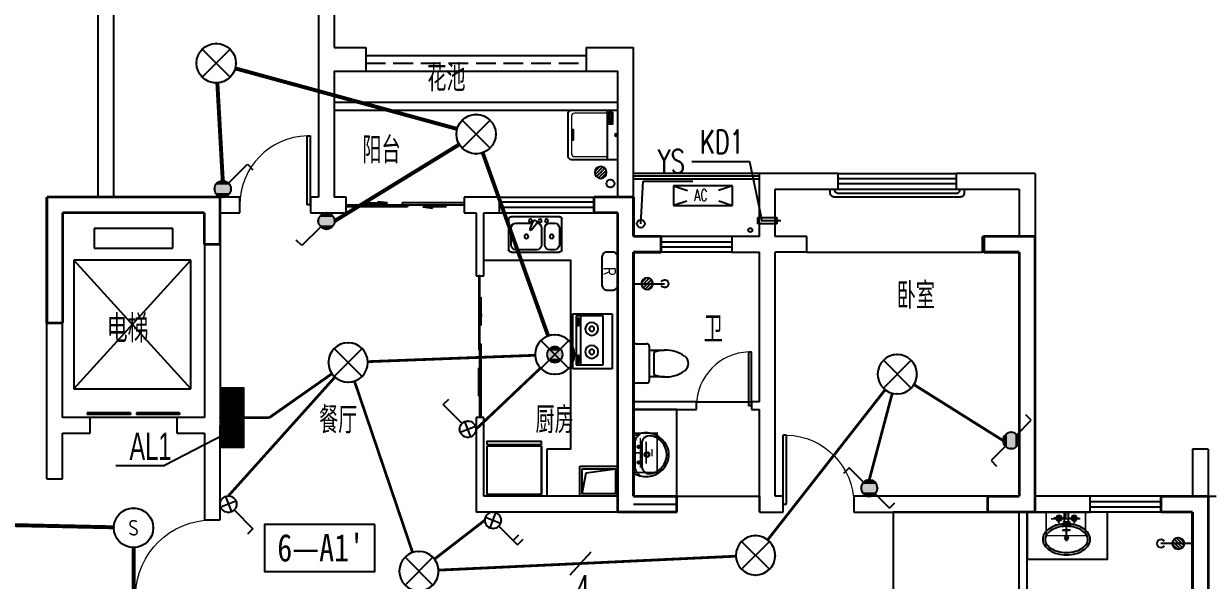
# Model space of a CAD drawing. Extents: x -993182 to -819982, y 169304 to 600104.
# Drawn here: x -969393 to -954348, y 405036 to 412105 of the extents above; entities that cross this region are included whole.
import ezdxf
from ezdxf.enums import TextEntityAlignment as Align

# ---------------------------------------------------------------- set-up
doc = ezdxf.new("R2010")
doc.units = 0
doc.header["$LTSCALE"] = 1000
doc.header["$MEASUREMENT"] = 0
doc.linetypes.add('DASH', pattern=[0.35, 0.25, -0.1])
for name, color, linetype in [('DIM-照明', 3, 'Continuous'), ('DIM-箱柜', 3, 'Continuous'), ('DIM_LEAD', 3, 'Continuous'), ('EQUIP-照明', 3, 'Continuous'), ('EQUIP-箱柜', 3, 'Continuous'), ('kan', 146, 'Continuous'), ('KTIAO', 124, 'Continuous'), ('PUB_TEXT', 7, 'Continuous'), ('STAIR', 2, 'Continuous'), ('TEL_TEXT', 7, 'Continuous'), ('VPIPE-污水', 2, 'Continuous'), ('WALL', 4, 'Continuous'), ('WINDOW', 2, 'Continuous'), ('WIRE-应急', 1, 'DASH'), ('WIRE-照明', 1, 'Continuous'), ('冷凝水管', 6, 'Continuous'), ('家具', 187, 'Continuous'), ('文字2', 7, 'Continuous'), ('栏杆', 169, 'Continuous'), ('空调、空调洞', 66, 'Continuous'), ('面层', 215, 'Continuous')]:
    doc.layers.add(name, color=color, linetype=linetype)
doc.layers.add('RENDERING', color=125, linetype='Continuous', lineweight=13)
doc.layers.add('洁、厨具', color=8, linetype='Continuous', lineweight=9)
doc.styles.add('-宋体', font='', dxfattribs={"width": 0.8})
doc.styles.add('_ROMANC', font='romanc__.ttf', dxfattribs={"width": 0.700005})
doc.styles.add('_SIMPLEX', font='SIMPLEX.shx', dxfattribs={"width": 0.75})
doc.styles.add('_TCH_DIM', font='SIMPLEX', dxfattribs={"bigfont": 'GBCBIG'})
doc.styles.add('_TEL_ATTDEF', font='GBENOR', dxfattribs={"width": 0.8, "height": 3, "bigfont": 'GBCBIG'})
doc.styles.add('_TEL_DIM', font='ICED', dxfattribs={"width": 0.8, "height": 3.5, "bigfont": 'BZHZ'})
doc.styles.add('DIM_FONT', font='simplex_.ttf', dxfattribs={"width": 0.7, "bigfont": 'GBCBIG'})
doc.styles.add('hnurban', font='tssdeng.shx', dxfattribs={"width": 0.8, "bigfont": 'tssdchn.shx'})
doc.styles.get("Standard").update_dxf_attribs({"font": 'gbenor.shx', "bigfont": 'gbcbig.shx'})
doc.styles.get('-宋体').set_extended_font_data('SimSun')

# ---------------------------------------------------------------- blocks, each defined once
blk = doc.blocks.new('ASDGFSDFGGDF')
at = {"layer": '家具'}
for p, q in [((695, -609), (695, 0)), ((695, -609), (695, 0)), ((0, -670), (0, -629)), ((0, -629), (28, -629)), ((0, -670), (695, -670)), ((28, -629), (28, -609)), ((695, -609), (666, -609)), ((666, -609), (666, -629)), ((666, -629), (695, -629)), ((695, -629), (695, -670))]:
    blk.add_line(p, q, dxfattribs=at)
for points in [[(0, -609), (0, 0), (695, 0), (695, -609)], [(666, -609), (28, -609), (28, -629), (666, -629)]]:
    blk.add_lwpolyline(points, close=True, dxfattribs=at)
blk = doc.blocks.new('sdfdsfgf')
at = {"layer": '家具'}
for points in [[(1414289, 21341), (1413809, 21341), (1413809, 20961), (1414289, 20961), (1414289, 21341)], [(1414259, 20991), (1414211, 21259), (1413839, 21311)]]:
    blk.add_lwpolyline(points, dxfattribs=at)
blk.add_lwpolyline([(1414259, 21311), (1413839, 21311), (1413839, 20991), (1414259, 20991)], close=True, dxfattribs=at)
blk = doc.blocks.new('A$C685A49D5')
at = {"layer": '家具'}
for p, q in [((0, 31), (0, 419)), ((31, 450), (644, 450)), ((31, 307), (31, 92)), ((153, 368), (92, 368)), ((215, 92), (215, 307)), ((256, 307), (256, 92)), ((390, 277), (320, 363)), ((340, 402), (325, 393)), ((369, 391), (408, 287)), ((583, 368), (377, 368)), ((644, 92), (644, 307)), ((675, 419), (675, 31)), ((408, 287), (390, 277)), ((644, 0), (31, 0)), ((92, 31), (153, 31)), ((317, 31), (583, 31))]:
    blk.add_line(p, q, dxfattribs=at)
for centre, radius in [((194, 399), 20.5), ((276, 399), 20.5), ((399, 399), 20.5), ((128, 199), 25.6), ((450, 199), 25.6)]:
    blk.add_circle(centre, radius, dxfattribs=at)
for centre, radius, start, end in [((31, 419), 30.7, 90, 180), ((92, 307), 61.4, 90, 180), ((153, 307), 61.4, 0, 90), ((317, 307), 61.4, 90, 180), ((335, 376), 20.5, 120, 219.4623), ((350, 384), 20.5, 20.5377, 120), ((583, 307), 61.4, 0, 90), ((644, 419), 30.7, 0, 90), ((31, 31), 30.7, 180, 270), ((92, 92), 61.4, 180, 270), ((153, 92), 61.4, 270, 0), ((317, 92), 61.4, 180, 270), ((583, 92), 61.4, 270, 0), ((644, 31), 30.7, 270, 0)]:
    blk.add_arc(centre, radius, start, end, dxfattribs=at)
at = {"layer": '家具', "style": 'DIM_FONT', "width": 0.8, "flags": 9}
for tag in ['YSIZE', 'XSIZE']:
    blk.add_attdef(tag, (338, 450), '', height=0.5, rotation=270, dxfattribs=at)
blk = doc.blocks.new('$plan$00001601')
at = {"layer": '家具'}
for p, q in [((-350, 16), (350, 16)), ((-350, -484), (-350, 16)), ((350, 16), (350, -484)), ((-323, -98), (-323, -440)), ((299, -98), (-323, -98)), ((299, -440), (299, -98)), ((-323, -384), (299, -384)), ((-323, -440), (299, -440)), ((-291, -407), (-291, -418)), ((-216, -416), (-280, -416)), ((-280, -416), (-280, -433)), ((-280, -433), (-216, -433)), ((-216, -433), (-216, -416)), ((-199, -408), (-199, -418)), ((182, -407), (182, -418)), ((193, -416), (193, -433)), ((257, -416), (193, -416)), ((193, -433), (257, -433)), ((257, -433), (257, -416)), ((274, -408), (274, -418)), ((350, -484), (-350, -484))]:
    blk.add_line(p, q, dxfattribs=at)
for points in [[(-199, -408, 0.259034), (-201, -404, 0.076276), (-213, -399, 0.036515), (-226, -397, 0.026615), (-245, -396, 0.026615), (-264, -397, 0.036515), (-277, -399, 0.076276), (-289, -404, 0.259034), (-291, -408, 0.078462), (-291, -409, 0.056762)], [(-199, -418, 0.259034), (-201, -415, 0.076276), (-213, -410, 0.036515), (-226, -407, 0.026615), (-245, -406, 0.026615), (-264, -407, 0.036515), (-277, -410, 0.076276), (-289, -415, 0.259034), (-291, -418, 0.259034), (-289, -422, 0.056762), (-280, -426, 0.036515)], [(-216, -427, 0.008736), (-213, -427, 0.076276), (-201, -422, 0.259034), (-199, -418, 0.259034)], [(274, -408, 0.259034), (272, -404, 0.076276), (260, -399, 0.036515), (247, -397, 0.026615), (228, -396, 0.026615), (209, -397, 0.036515), (196, -399, 0.076276), (184, -404, 0.259034), (182, -408, 0.078462), (182, -409, 0.056762)], [(274, -418, 0.259034), (272, -415, 0.076276), (260, -410, 0.036515), (247, -407, 0.026615), (228, -406, 0.026615), (209, -407, 0.036515), (196, -410, 0.076276), (184, -415, 0.259034), (182, -418, 0.259034), (184, -422, 0.056762), (193, -426, 0.036515)], [(257, -427, 0.008736), (260, -427, 0.076276), (272, -422, 0.259034), (274, -418, 0.259034)]]:
    blk.add_lwpolyline(points, format="xyb", dxfattribs=at)
for centre, radius, start, end in [((-158, -243), 82.5, 0.964, 0), ((-158, -243), 31.6, 0.6532, 0), ((134, -243), 82.5, 180, 179.036), ((134, -243), 31.6, 180, 179.3468)]:
    blk.add_arc(centre, radius, start, end, dxfattribs=at)
blk = doc.blocks.new('A$C3451006C')
blk.add_lwpolyline([(-50, 330), (-50, -30, 0.414214), (10, -90), (90, -90, 0.414214), (150, -30), (150, 330, 0.414214), (90, 390), (10, 390, 0.414214)], format="xyb", close=True)
at = {"style": '_SIMPLEX', "width": 0.8}
blk.add_text('R', height=150, rotation=270, dxfattribs=at).set_placement((-32, 144), align=Align.CENTER)
blk = doc.blocks.new('$plan$00001623')
at = {"layer": '家具', "linetype": 'Continuous'}
blk.add_line((-341, -145), (342, -145), dxfattribs=at)
at = {"layer": '家具'}
blk.add_lwpolyline([(295, -706), (-295, -706, -0.414214), (-345, -656), (-345, 0), (345, 0), (345, -656, -0.414214)], format="xyb", close=True, dxfattribs=at)
at = {"layer": '家具', "lineweight": 13}
blk.add_lwpolyline([(307, -145), (307, -611, -0.414214), (267, -651), (-267, -651, -0.414214), (-307, -611), (-307, -145)], format="xyb", dxfattribs=at)
at = {"layer": '家具'}
for points in [[(323, -72), (152, -72), (152, -120), (323, -120)], [(163, -86), (177, -86), (177, -99), (163, -99)], [(189, -86), (202, -86), (202, -99), (189, -99)], [(213, -86), (227, -86), (227, -99), (213, -99)], [(239, -86), (253, -86), (253, -99), (239, -99)], [(281, -110), (309, -110), (309, -80), (281, -80)]]:
    blk.add_lwpolyline(points, close=True, dxfattribs=at)
blk.add_lwpolyline([(-71, -651), (-71, -623), (0, -623), (71, -623), (71, -651)], dxfattribs=at)
blk.add_circle((0, -25), 16, dxfattribs=at)
blk = doc.blocks.new('90304092557924')
at = {"layer": 'KTIAO'}
for p, q in [((-375, 125), (-198, 66)), ((-375, 125), (-375, -125)), ((375, 125), (-375, 125)), ((375, 125), (198, 66)), ((375, -125), (375, 125)), ((-203, -68), (-375, -125)), ((-375, -125), (375, -125)), ((200, -67), (375, -125))]:
    blk.add_line(p, q, dxfattribs=at)
at = {"layer": 'KTIAO', "style": '_ROMANC', "width": 0.7}
blk.add_text('AC', height=148.6, dxfattribs=at).set_placement((-113, -66))
at = {"layer": 'KTIAO', "style": 'DIM_FONT', "oblique": 0, "width": 0.6, "flags": 9}
for tag in ['XSIZE', 'YSIZE']:
    blk.add_attdef(tag, (-375, -125), '', height=0.5, dxfattribs=at)
blk = doc.blocks.new('M_E6')
for p, q in [((-240, 0), (-270, -79)), ((240, 0), (-240, 0)), ((-237, 0), (239, 0)), ((240, 0), (270, -79)), ((-213, -36), (-271, -91)), ((-179, -23), (181, -23)), ((141, -105), (-141, -105)), ((-141, -105), (141, -105)), ((217, -37), (274, -95))]:
    blk.add_line(p, q)
for centre, radius in [((-99, -65), 16.3), ((2, -172), 31.6), ((2, -172), 23), ((101, -65), 16.3)]:
    blk.add_circle(centre, radius)
for centre, radius, start, end in [((28, -152), 307, 166.1751, 244.7296), ((-141, -205), 100, 90, 190.5602), ((-179, -73), 50, 90, 133.181), ((-28, -152), 307, 297.0639, 13.8249), ((141, -205), 100, 349.4398, 90), ((181, -73), 50, 44.5607, 90), ((0, -179), 243, 190.5602, 349.4398), ((0, -201), 250, 245.8071, 296.4628), ((28, -152), 307, 266.589, 266.5936)]:
    blk.add_arc(centre, radius, start, end)
at = {"width": 0.8, "flags": 9}
for tag in ['XSIZE', 'YSIZE']:
    blk.add_attdef(tag, (0, 0), '', height=0.5, dxfattribs=at)
blk = doc.blocks.new('1')
for p, q in [((-550, -239), (-550, 201)), ((-520, 231), (-380, 231)), ((-350, 201), (-350, 151)), ((-350, 151), (-350, -189)), ((-350, 151), (-154, 151)), ((-289, 121), (-289, -159)), ((-380, -269), (-520, -269)), ((-154, -189), (-350, -189)), ((-350, -189), (-350, -239))]:
    blk.add_line(p, q)
for centre, radius, start, end in [((-520, 201), 30, 90, 180), ((-380, 201), 30, 360, 90), ((-137, -247), 398, 92.544, 112.5495), ((-137, -247), 398, 53.3619, 92.544), ((40, -19), 110, 303.4509, 56.5491), ((-137, 208), 398, 267.456, 306.6381), ((-520, -239), 30, 180, 270), ((-380, -239), 30, 270, 360), ((-137, 208), 398, 247.4505, 267.456)]:
    blk.add_arc(centre, radius, start, end)
blk = doc.blocks.new('4')
at = {"layer": '家具'}
for p, q in [((2941801, -560087), (2941801, -559951)), ((2941897, -560087), (2941723, -560087)), ((2941864, -560013), (2941757, -560013)), ((2942094, -560111), (2941837, -560111)), ((2941851, -560063), (2941851, -560160)), ((2941851, -560087), (2941851, -560136)), ((2941897, -560087), (2941897, -560136)), ((2941951, -560063), (2941951, -560160)), ((2941897, -560136), (2941723, -560136)), ((2941864, -560210), (2941757, -560210)), ((2941801, -560136), (2941801, -560272))]:
    blk.add_line(p, q, dxfattribs=at)
for points in [[(2941874, -560110, -0.066088), (2941890, -559990, -0.078703), (2941932, -559897, -0.107168), (2942000, -559829, -0.142355), (2942071, -559809, -0.142355), (2942141, -559829, -0.107168), (2942209, -559897, -0.078703), (2942251, -559990, -0.066088), (2942267, -560110, -0.066088), (2942251, -560230, -0.078703), (2942209, -560323, -0.107168), (2942141, -560390, -0.142355), (2942071, -560411, -0.142355), (2942000, -560390, -0.107168), (2941932, -560323, -0.078703), (2941890, -560230, -0.066088)], [(2941904, -560110, -0.066088), (2941919, -559997, -0.078703), (2941957, -559913, -0.107168), (2942016, -559854, -0.142355), (2942071, -559839, -0.142355), (2942125, -559854, -0.107168), (2942184, -559913, -0.078703), (2942222, -559997, -0.066088), (2942237, -560110, -0.066088), (2942222, -560222, -0.078703), (2942184, -560306, -0.107168), (2942125, -560365, -0.142355), (2942071, -560381, -0.142355), (2942016, -560365, -0.107168), (2941957, -560306, -0.078703), (2941919, -560222, -0.066088)]]:
    blk.add_lwpolyline(points, format="xyb", close=True, dxfattribs=at)
for centre, radius in [((2941801, -560014), 34.1), ((2941801, -560014), 24.4), ((2942051, -560111), 24.4), ((2941801, -560208), 34.1), ((2941801, -560208), 24.4)]:
    blk.add_circle(centre, radius, dxfattribs=at)
blk = doc.blocks.new('$lvtry$00000168')
at = {"color": 0}
blk.add_line((0, 0), (0, -395), dxfattribs=at)
blk.add_arc((0, -395), 50, 121.0332, 58.9668, dxfattribs=at)
for p in [(0, 0), (0, -223)]:
    blk.add_point(p, dxfattribs=at)
blk = doc.blocks.new('$lvtry$00000171')
for p, q in [((-74, 11), (-11, 74)), ((-70, -27), (27, 70)), ((-53, -53), (53, 53)), ((-27, -70), (70, 27)), ((11, -74), (74, -11))]:
    blk.add_line(p, q)
blk.add_circle((0, 0), 75)
blk.add_point((0, 0))
blk = doc.blocks.new('A$C6BE329BC')
at = {"layer": '家具', "rotation": 180}
blk.add_blockref('$lvtry$00000171', (75, 271), dxfattribs=at)
at = {"layer": '家具'}
blk.add_blockref('$lvtry$00000168', (75, 445), dxfattribs=at)
blk = doc.blocks.new('q1')
at = {"color": 3, "const_width": 35}
for points in [[(-507643, -324018), (-505443, -324018)], [(-507643, -325618), (-507643, -324018)], [(-505443, -324618), (-505443, -324018)], [(-500693, -324018), (-500193, -324018)], [(-500693, -324218), (-500693, -324018)], [(-500193, -324518), (-500193, -324018)], [(-507443, -324218), (-505643, -324218)], [(-507443, -325618), (-507443, -324218)], [(-505643, -324618), (-505643, -324218)], [(-500693, -324218), (-500393, -324218)], [(-500393, -324718), (-500393, -324218)], [(-500193, -324518), (-499843, -324518)], [(-499843, -324518), (-499843, -324718)], [(-495743, -324518), (-495093, -324518)], [(-495743, -324718), (-495743, -324518)], [(-495093, -328018), (-495093, -324518)], [(-505443, -324618), (-505643, -324618)], [(-500393, -328018), (-500393, -324718)], [(-500193, -327818), (-500193, -324718)], [(-500193, -324718), (-499843, -324718)], [(-495743, -324718), (-495293, -324718)], [(-495293, -327818), (-495293, -324718)], [(-507443, -325618), (-507643, -325618)], [(-500193, -327818), (-499643, -327818)], [(-499643, -327818), (-499643, -328018)], [(-495693, -327818), (-495293, -327818)], [(-495693, -328018), (-495693, -327818)], [(-493493, -327818), (-492893, -327818)], [(-493493, -328018), (-493493, -327818)], [(-492893, -329618), (-492893, -327818)], [(-500393, -328018), (-499643, -328018)], [(-495693, -328018), (-495093, -328018)], [(-493493, -328018), (-493093, -328018)], [(-493093, -329618), (-493093, -328018)]]:
    blk.add_lwpolyline(points, dxfattribs=at)
blk = doc.blocks.new('A$C06D6341B')
at = {"layer": '空调、空调洞', "linetype": 'DASH'}
for p, q in [((40, 0), (40, 340)), ((80, 290), (0, 290)), ((0, 290), (0, 50)), ((80, 50), (80, 290)), ((0, 50), (80, 50))]:
    blk.add_line(p, q, dxfattribs=at)
blk = doc.blocks.new('$DorLib2D$00000131')
at = {"color": 0, "linetype": 'Continuous'}
for p, q in [((0.15, 0.125), (0.2319, 0.1973)), ((0.2319, 0.1973), (0.2319, 0.125)), ((-0.5, 0.125), (-0.5, 0)), ((0.0192, 0.125), (-0.5, 0.125)), ((0.0192, 0), (0.0192, 0.125)), ((0.35, 0.125), (0.15, 0.125)), ((-0.5, 0), (0.0192, 0)), ((-0.024, 0), (0.5, 0)), ((-0.024, -0.125), (-0.024, 0)), ((0.5, 0), (0.5, -0.125)), ((-0.35, -0.125), (-0.15, -0.125)), ((-0.2319, -0.1973), (-0.2319, -0.125)), ((-0.15, -0.125), (-0.2319, -0.1973)), ((0.5, -0.125), (-0.024, -0.125))]:
    blk.add_line(p, q, dxfattribs=at)
blk = doc.blocks.new('$WINLIB2D$00000001')
at = {"color": 0}
for points in [[(-0.5, 0.5), (-0.5, -0.5)], [(-0.5, 0.5), (0.5, 0.5)], [(0.5, -0.5), (0.5, 0.5)], [(0.5, 0.167), (-0.5, 0.167)], [(0.5, -0.167), (-0.5, -0.167)], [(-0.5, -0.5), (0.5, -0.5)]]:
    blk.add_lwpolyline(points, dxfattribs=at)
blk = doc.blocks.new('$DorLib2D$00000001')
for p, q in [((0.45, 0.975), (0.5, 0.975)), ((0.45, 0), (0.45, 0.975)), ((0.5, 0), (0.5, 0.975)), ((0.5, 0), (0.45, 0))]:
    blk.add_line(p, q)
at = {"lineweight": 13}
blk.add_arc((0.475, 0), 0.975, 91.4693, 180, dxfattribs=at)
blk = doc.blocks.new('$DorLib2D$00000127')
at = {"color": 0, "linetype": 'Continuous'}
for p, q in [((-0.033, 0.795), (-0.533, 0.795)), ((-0.533, 0.795), (-0.533, 0.69)), ((-0.033, 0.69), (-0.533, 0.69)), ((-0.033, 0.795), (-0.033, 0.69)), ((0.033, 0.795), (0.033, 0.69)), ((0.533, 0.795), (0.033, 0.795)), ((0.533, 0.69), (0.033, 0.69)), ((0.533, 0.795), (0.533, 0.69)), ((0.5, 0.5), (-0.5, 0.5))]:
    blk.add_line(p, q, dxfattribs=at)
blk = doc.blocks.new('5#、7#楼参照')
blk.add_lwpolyline([(-315508.8, -338215.6), (-315408.8, -338215.6)])
at = {"color": 6}
blk.add_lwpolyline([(-317908.8, -338415.6), (-319508.8, -338415.6), (-319508.8, -341415.6), (-317908.8, -341415.6)], close=True, dxfattribs=at)
blk.add_circle((-322715.6, -334754.6), 50, dxfattribs=at)
at = {"layer": 'DIM_LEAD'}
for p, q in [((-321331.7, -333966.8), (-322069.2, -333966.8)), ((-321172.5, -334715.6), (-321331.7, -333966.8)), ((-321172.5, -334715.6), (-321331.7, -333966.8)), ((-321172.5, -334715.6), (-321331.7, -333966.8)), ((-321172.5, -334715.6), (-321331.7, -333966.8)), ((-321172.5, -334715.6), (-321331.7, -333966.8)), ((-322715.6, -334754.6), (-322685, -334215.6)), ((-322685, -334215.6), (-322053, -334215.6))]:
    blk.add_line(p, q, dxfattribs=at)
at = {"layer": 'kan'}
for p, q in [((-326208.8, -332615.6), (-323408.8, -332615.6)), ((-326208.8, -332815.6), (-323408.8, -332815.6))]:
    blk.add_line(p, q, dxfattribs=at)
at = {"layer": 'kan', "linetype": 'DASH'}
blk.add_line((-326208.8, -332715.6), (-323408.8, -332715.6), dxfattribs=at)
at = {"layer": 'kan', "color": 124}
for p, q in [((-323008.8, -333215.6), (-326608.8, -333215.6)), ((-323008.8, -333315.6), (-326608.8, -333315.6))]:
    blk.add_line(p, q, dxfattribs=at)
at = {"layer": 'kan'}
blk.add_lwpolyline([(-321208.8, -334115.6), (-322808.8, -334115.6)], dxfattribs=at)
at = {"layer": 'STAIR', "color": 197}
for p, q in [((-329658.8, -334815.6, 76423.5), (-329658.8, -335065.6, 76423.5)), ((-328658.8, -334815.6, 76423.5), (-329658.8, -334815.6, 76423.5)), ((-328658.8, -335065.6, 76423.5), (-328658.8, -334815.6, 76423.5)), ((-329658.8, -335065.6, 76423.5), (-328658.8, -335065.6, 76423.5)), ((-329917.7, -335215.6, 76423.5), (-329917.7, -336853.2, 76423.5)), ((-328429.2, -335215.6, 76423.5), (-329917.7, -335215.6, 76423.5)), ((-329917.7, -335215.6, 76423.5), (-328429.2, -336853.2, 76423.5)), ((-329917.7, -336853.2, 76423.5), (-328429.2, -335215.6, 76423.5)), ((-328429.2, -336853.2, 76423.5), (-328429.2, -335215.6, 76423.5)), ((-329917.7, -336853.2, 76423.5), (-328429.2, -336853.2, 76423.5))]:
    blk.add_line(p, q, dxfattribs=at)
at = {"layer": 'VPIPE-污水'}
blk.add_circle((-323101.6, -334244.1, -76423.5), 50, dxfattribs=at)
at = {"layer": 'WALL'}
for p, q in [((-326608.8, -330815.6), (-326608.8, -332515.6)), ((-329608.8, -334415.6), (-329608.8, -331015.6)), ((-329408.8, -334415.6), (-329408.8, -331015.6)), ((-326808.8, -331015.6), (-326808.8, -332815.6)), ((-326608.8, -332515.6), (-326208.8, -332515.6)), ((-326208.8, -332515.6), (-326208.8, -332815.6)), ((-323408.8, -332515.6), (-322808.8, -332515.6)), ((-323408.8, -332515.6), (-323408.8, -332815.6)), ((-322808.8, -334515.6), (-322808.8, -332515.6)), ((-326808.8, -332815.6), (-326808.8, -334415.6)), ((-326608.8, -332815.6), (-326208.8, -332815.6)), ((-326608.8, -332815.6), (-326608.8, -334415.6)), ((-323408.8, -332815.6), (-323008.8, -332815.6)), ((-323008.8, -334415.6), (-323008.8, -332815.6)), ((-320208.8, -334115.6), (-321208.8, -334115.6)), ((-321208.8, -334915.6), (-321208.8, -334115.6)), ((-320208.8, -334315.6), (-320208.8, -334115.6)), ((-317708.8, -334115.6), (-318708.8, -334115.6)), ((-318708.8, -334115.6), (-318708.8, -334315.6)), ((-317708.8, -334115.6), (-317708.8, -335015.6)), ((-330258.8, -337315.6), (-330258.8, -334415.6)), ((-330258.8, -334415.6), (-329608.8, -334415.6)), ((-329408.8, -334415.6), (-328158.8, -334415.6)), ((-327808.8, -334415.6), (-328158.8, -334415.6)), ((-327808.8, -334615.6), (-327808.8, -334415.6)), ((-326808.8, -334415.6), (-326908.8, -334415.6)), ((-326908.8, -334415.6), (-326908.8, -334615.6)), ((-326458.8, -334415.6), (-326608.8, -334415.6)), ((-326458.8, -334615.6), (-326458.8, -334415.6)), ((-324708.8, -334415.6), (-324958.8, -334415.6)), ((-324958.8, -334415.6), (-324958.8, -334615.6)), ((-324508.8, -334415.6), (-324708.8, -334415.6)), ((-324508.8, -334615.6), (-324508.8, -334415.6)), ((-323008.8, -334415.6), (-323308.8, -334415.6)), ((-323308.8, -334415.6), (-323308.8, -334615.6)), ((-321008.8, -334315.6), (-320208.8, -334315.6)), ((-321008.8, -334915.6), (-321008.8, -334315.6)), ((-318708.8, -334315.6), (-317908.8, -334315.6)), ((-317908.8, -334315.6), (-317908.8, -334915.6)), ((-322808.8, -334515.6), (-322808.8, -334915.6)), ((-330058.8, -337215.6), (-330058.8, -334615.6)), ((-330058.8, -334615.6), (-329508.8, -334615.6)), ((-329508.8, -334615.6), (-328258.8, -334615.6)), ((-328258.8, -334615.6), (-328258.8, -337215.6)), ((-328058.8, -334615.6), (-327808.8, -334615.6)), ((-328058.8, -334615.6), (-328058.8, -337315.6)), ((-326908.8, -334615.6), (-326708.8, -334615.6)), ((-326708.8, -334615.6), (-326458.8, -334615.6)), ((-324958.8, -334615.6), (-324808.8, -334615.6)), ((-324808.8, -334615.6), (-324808.8, -335415.6)), ((-324708.8, -335415.6), (-324708.8, -334615.6)), ((-324708.8, -334615.6), (-324508.8, -334615.6)), ((-323308.8, -334615.6), (-323008.8, -334615.6)), ((-323008.8, -334615.6), (-323008.8, -335015.6)), ((-323008.8, -335015.6), (-323008.8, -337015.6)), ((-322458.8, -334915.6), (-322808.8, -334915.6)), ((-322458.8, -335115.6), (-322458.8, -334915.6)), ((-321208.8, -334915.6), (-321558.8, -334915.6)), ((-321558.8, -334915.6), (-321558.8, -335115.6)), ((-320607.8, -334915.6), (-321008.8, -334915.6)), ((-320607.8, -335115.6), (-320607.8, -334915.6)), ((-317908.8, -334915.6), (-318377.8, -334915.6)), ((-318377.8, -335115.6), (-318377.8, -334915.6)), ((-317708.8, -335015.6), (-317708.8, -338215.6)), ((-322808.8, -335115.6), (-322458.8, -335115.6)), ((-322808.8, -335115.6), (-322808.8, -337015.6)), ((-321558.8, -335115.6), (-321208.8, -335115.6)), ((-321208.8, -337015.6), (-321208.8, -335115.6)), ((-320607.8, -335115.6), (-321008.8, -335115.6)), ((-321008.8, -337015.6), (-321008.8, -335115.6)), ((-317908.8, -335115.6), (-318377.8, -335115.6)), ((-317908.8, -335115.6), (-317908.8, -338215.6)), ((-324808.8, -335415.6), (-324708.8, -335415.6)), ((-323008.8, -337015.6), (-323008.8, -338215.6)), ((-322008.8, -337015.6), (-322808.8, -337015.6)), ((-322808.8, -337115.6), (-322008.8, -337115.6)), ((-322808.8, -337115.6), (-322808.8, -338215.6)), ((-322008.8, -337115.6), (-322008.8, -337015.6)), ((-321208.8, -337015.6), (-321308.8, -337015.6)), ((-321308.8, -337015.6), (-321308.8, -337115.6)), ((-321308.8, -337115.6), (-321208.8, -337115.6)), ((-321208.8, -338215.6), (-321208.8, -337115.6)), ((-321008.8, -338215.6), (-321008.8, -337015.6)), ((-329708.8, -337215.6), (-330058.8, -337215.6)), ((-329708.8, -337415.6), (-329708.8, -337215.6)), ((-328258.8, -337215.6), (-328608.8, -337215.6)), ((-328608.8, -337215.6), (-328608.8, -337415.6)), ((-324708.8, -337215.6), (-324808.8, -337215.6)), ((-324808.8, -337215.6), (-324808.8, -338415.6)), ((-324708.8, -338215.6), (-324708.8, -337215.6)), ((-330258.8, -337995.6), (-330258.8, -337315.6)), ((-330058.8, -337995.6), (-330058.8, -337415.6)), ((-330058.8, -337415.6), (-329708.8, -337415.6)), ((-328608.8, -337415.6), (-328258.8, -337415.6)), ((-328258.8, -337415.6), (-328258.8, -338515.6)), ((-328058.8, -338515.6), (-328058.8, -337315.6)), ((-315708.8, -337615.6), (-315708.8, -338215.6)), ((-315508.8, -337615.6), (-315708.8, -337615.6)), ((-315508.8, -337615.6), (-315508.8, -338315.6)), ((-330258.8, -337995.6), (-330058.8, -337995.6)), ((-323008.8, -338215.6), (-324708.8, -338215.6)), ((-322258.8, -338215.6), (-322808.8, -338215.6)), ((-322258.8, -338415.6), (-322258.8, -338215.6)), ((-321208.8, -338215.6), (-321208.8, -338415.6)), ((-320908.8, -338215.6), (-321008.8, -338215.6)), ((-320908.8, -338415.6), (-320908.8, -338215.6)), ((-317908.8, -338215.6), (-320008.8, -338215.6)), ((-320008.8, -338215.6), (-320008.8, -338415.6)), ((-317008.8, -338215.6), (-317708.8, -338215.6)), ((-317008.8, -338415.6), (-317008.8, -338215.6)), ((-315708.8, -338215.6), (-316108.8, -338215.6)), ((-316108.8, -338215.6), (-316108.8, -338415.6)), ((-315508.8, -338315.6), (-315508.8, -341115.6)), ((-322908.8, -338415.6), (-324808.8, -338415.6)), ((-322908.8, -338415.6), (-322258.8, -338415.6)), ((-321208.8, -338415.6), (-321108.8, -338415.6)), ((-321108.8, -338415.6), (-320908.8, -338415.6)), ((-320008.8, -338415.6), (-317908.8, -338415.6)), ((-317908.8, -339515.6), (-317908.8, -338415.6)), ((-317808.8, -338415.6), (-317008.8, -338415.6)), ((-317808.8, -339615.6), (-317808.8, -338415.6)), ((-316108.8, -338415.6), (-315708.8, -338415.6)), ((-315708.8, -338415.6), (-315708.8, -341115.6)), ((-328258.8, -338515.6), (-328058.8, -338515.6))]:
    blk.add_line(p, q, dxfattribs=at)
at = {"layer": 'WINDOW'}
for p, q in [((-320607.8, -335115.6), (-318377.8, -335115.6)), ((-322008.8, -337015.6), (-321308.8, -337015.6)), ((-322258.8, -338215.6), (-321208.8, -338215.6))]:
    blk.add_line(p, q, dxfattribs=at)
at = {"layer": 'WINDOW', "linetype": 'DASH'}
for p, q in [((-322258.8, -338215.6), (-322258.8, -338415.6)), ((-321208.8, -338415.6), (-321208.8, -338215.6))]:
    blk.add_line(p, q, dxfattribs=at)
at = {"layer": '冷凝水管'}
blk.add_circle((-321325.3, -334834.9, -76423.5), 25, dxfattribs=at)
at = {"layer": '家具'}
blk.add_line((-323908.8, -337615.6, 0), (-323908.8, -338215.6, 0), dxfattribs=at)
at = {"layer": '家具', "elevation": 0}
for points in [[(-324708.8, -335215.6), (-324708.8, -335215.6), (-323608.8, -335215.6), (-323608.8, -335215.6), (-323608.8, -337615.6), (-323608.8, -337615.6), (-323608.8, -337615.6), (-323908.8, -337615.6)], [(-322808.8, -338315.6), (-322258.8, -338315.6), (-322258.8, -337415.6), (-322258.8, -337115.6), (-322808.8, -337115.6)]]:
    blk.add_lwpolyline(points, dxfattribs=at)
at = {"layer": '家具'}
blk.add_lwpolyline([(-316787.3, -338415.6), (-317808.8, -338415.6), (-317808.8, -339015.6), (-316787.3, -339015.6)], close=True, dxfattribs=at)
at = {"layer": '栏杆'}
for points in [[(-322808.8, -334145.6), (-321208.8, -334145.6)], [(-322808.8, -334185.6), (-321208.8, -334185.6)]]:
    blk.add_lwpolyline(points, dxfattribs=at)
for points in [[(-318608.8, -334315.6), (-318608.8, -334365.6, -0.4142136), (-318658.8, -334415.6), (-320258.8, -334415.6, -0.4142136), (-320308.8, -334365.6), (-320308.8, -334315.6)], [(-320258.8, -334315.6), (-320258.8, -334315.6, 0.4142136), (-320208.8, -334365.6), (-318708.8, -334365.6, 0.4142136), (-318658.8, -334315.6), (-318658.8, -334315.6)]]:
    blk.add_lwpolyline(points, format="xyb", dxfattribs=at)
at = {"xscale": -1, "rotation": 90.00000000002176}
blk.add_blockref('A$C6BE329BC', (-322363.8, -335440.6), dxfattribs=at)
at = {"rotation": 270.0000000000217}
blk.add_blockref('A$C6BE329BC', (-316161.1, -338740.6), dxfattribs=at)
at = {"layer": 'RENDERING'}
blk.add_blockref('90304092557924', (-321926.7, -334398.5), dxfattribs=at)
at = {"layer": 'WINDOW'}
for name, p, xscale, yscale, zscale, rotation in [('$DorLib2D$00000001', (-327358.8, -334515.6), 900, 900, 900, 9.793556534931904e-09), ('$DorLib2D$00000131', (-325708.8, -334515.6), 1500, -200, 1500, 9.79171650541548e-09), ('$WINLIB2D$00000001', (-322008.8, -335015.6), 900, -200, 900, 180), ('$DorLib2D$00000131', (-324758.8, -336315.6), 1800, -100, 1800, 90), ('$DorLib2D$00000001', (-320458.8, -338315.6), 900, -900, 900, 180), ('$WINLIB2D$00000001', (-316558.8, -338315.6), 900, -200, 900, 180.0000000067262), ('$DorLib2D$00000001', (-328158.8, -339015.6), 1000, -1000, 1000, 270)]:
    blk.add_blockref(name, p, dxfattribs=dict(at, xscale=xscale, yscale=yscale, zscale=zscale, rotation=rotation))
for name, p, xscale, yscale, zscale in [('$WINLIB2D$00000001', (-319458.8, -334215.6), 1500, -200, 1500), ('$WINLIB2D$00000001', (-323908.8, -334515.6), 1200, -200, 1200), ('$DorLib2D$00000001', (-321658.8, -337065.6), 700, 700, 700), ('$DorLib2D$00000127', (-329158.8, -337315.6), 1100, 200, 1100)]:
    blk.add_blockref(name, p, dxfattribs=dict(at, xscale=xscale, yscale=yscale, zscale=zscale))
at = {"layer": '家具', "yscale": -1, "rotation": 89.9999999999961}
blk.add_blockref('$lvtry$00000171', (-323224.8, -334103.1, -76423.5), dxfattribs=at)
at = {"layer": '家具', "xscale": -1}
for name, p in [('A$C685A49D5', (-323719.3, -335114.9, 0)), ('sdfdsfgf', (1090800.3, -359176.2))]:
    blk.add_blockref(name, p, dxfattribs=at)
at = {"layer": '家具'}
for name, p in [('A$C3451006C', (-323158.8, -335506.3, 0)), ('1', (-322259.3, -336510.3))]:
    blk.add_blockref(name, p, dxfattribs=at)
for name, p, rotation in [('$plan$00001601', (-323096.1, -336247.8, 0), 270), ('M_E6', (-322808.8, -337688.1, 0), 90.00000000000001)]:
    blk.add_blockref(name, p, dxfattribs=dict(at, rotation=rotation))
at = {"layer": '家具', "xscale": -1}
for name, p, rotation in [('ASDGFSDFGGDF', (-324671.1, -338187.2, 0), 180), ('4', (-877419.6, 2603307, -292.7), 90)]:
    blk.add_blockref(name, p, dxfattribs=dict(at, rotation=rotation))
at = {"layer": '洁、厨具', "xscale": -0.9000000001396984, "yscale": 0.9000000001396984, "zscale": 0.9000000001396984, "rotation": 270}
blk.add_blockref('$plan$00001623', (-323008.8, -333626.1), dxfattribs=at)
at = {"layer": '空调、空调洞', "xscale": -1, "rotation": 90}
blk.add_blockref('A$C06D6341B', (-320938.8, -334675.6, -76423.5), dxfattribs=at)
at = {"layer": '面层'}
blk.add_blockref('q1', (177384, -10397.2), dxfattribs=at)
at = {"layer": 'DIM_LEAD', "color": 7, "style": '_TCH_DIM', "width": 0.705882}
for s, p in [('KD1', (-321964.2, -333861.8)), ('YS', (-322498, -334110.6))]:
    blk.add_text(s, height=297.5, dxfattribs=at).set_placement(p)
blk = doc.blocks.new('$equip$00002539')
for p, q in [((-0.354, 0.354), (0.354, -0.354)), ((0.354, 0.354), (-0.354, -0.354))]:
    blk.add_line(p, q)
at = {"const_width": 0.04}
blk.add_lwpolyline([(-0.5, 0, 1), (0.5, 0, 1), (-0.5, 0, 0.911406)], format="xyb", dxfattribs=at)
blk.add_circle((0, 0), 0.5)
for p in [(0, 0.5), (-0.5, 0), (0.5, 0), (0, -0.5)]:
    blk.add_point(p)
at = {"color": 7, "style": '_TEL_DIM', "flags": 1}
blk.add_attdef('A', text='', height=0.00002, dxfattribs=at).set_placement((0, 0), align=Align.MIDDLE_CENTER)
blk = doc.blocks.new('$equip$00002828')
for p, q in [((0.354, 0.354), (-0.354, -0.354)), ((-0.354, 0.354), (0.354, -0.354))]:
    blk.add_line(p, q)
at = {"const_width": 0.04}
blk.add_lwpolyline([(0.5, 0, -1), (-0.5, 0, -1), (0.5, 0, 1)], format="xyb", dxfattribs=at)
for radius in [0.5, 0.2]:
    blk.add_circle((0, 0), radius)
for p in [(0, 0.5), (-0.5, 0), (0.5, 0), (0, -0.5)]:
    blk.add_point(p)
for points in [[(-0.173, 0.1), (0.173, 0.1), (-0.2, 0), (0.2, 0)], [(-0.173, -0.1), (0.173, -0.1), (-0.2, 0), (0.2, 0)], [(-0.1, 0.173), (0.1, 0.173), (-0.173, 0.1), (0.173, 0.1)], [(0, 0.2), (0, 0.2), (-0.1, 0.173), (0.1, 0.173)], [(-0.1, -0.173), (0.1, -0.173), (-0.173, -0.1), (0.173, -0.1)], [(0, -0.2), (0, -0.2), (-0.1, -0.173), (0.1, -0.173)]]:
    blk.add_solid(points)
at = {"color": 7, "style": '_TEL_DIM', "flags": 1}
for tag in ['A', 'REMARK']:
    blk.add_attdef(tag, text='', height=0.00002, dxfattribs=at).set_placement((0, 0), align=Align.MIDDLE_CENTER)
blk = doc.blocks.new('*X5')
at = {"color": 0}
for p, q in [((-250, 33), (-83, 200)), ((-250, 68), (-118, 200)), ((-250, 104), (-154, 200)), ((-250, 139), (-189, 200)), ((-250, 174), (-224, 200)), ((-247, 0), (-47, 200)), ((-212, 0), (-12, 200)), ((-177, 0), (23, 200)), ((-141, 0), (59, 200)), ((-106, 0), (94, 200)), ((-71, 0), (129, 200)), ((-35, 0), (165, 200)), ((0, 0), (200, 200)), ((35, 0), (235, 200)), ((71, 0), (250, 179)), ((106, 0), (250, 144)), ((141, 0), (250, 109)), ((177, 0), (250, 73)), ((212, 0), (250, 38)), ((247, 0), (250, 3))]:
    blk.add_line(p, q, dxfattribs=at)
blk = doc.blocks.new('$equip$00002943')
for p, q in [((-0.75, 0.6), (-0.75, 0)), ((0.75, 0.6), (-0.75, 0.6)), ((0.75, 0), (0.75, 0.6)), ((-0.75, 0), (0.75, 0))]:
    blk.add_line(p, q)
for points, const_width in [([(-0.75, 0.6), (-0.75, 0), (0.75, 0), (0.75, 0.6), (-0.75, 0.6), (-0.75, 0)], 0.04), ([(-0.75, 0.3), (0.75, 0.3)], 0.6)]:
    blk.add_lwpolyline(points, dxfattribs=dict(const_width=const_width))
for p in [(0, 0.6), (-0.75, 0.3), (0, 0), (0.75, 0.3)]:
    blk.add_point(p)
at = {"xscale": 0.00300000000061118, "yscale": 0.00300000000061118, "zscale": 0.00300000000061118}
blk.add_blockref('*X5', (0, 0), dxfattribs=at)
at = {"style": '_TEL_DIM', "flags": 1}
for tag in ['A', 'REMARK']:
    blk.add_attdef(tag, text='', height=0.00002, dxfattribs=at).set_placement((0, 0), align=Align.MIDDLE_CENTER)
blk = doc.blocks.new('$equip$00001208')
for p, q in [((0.147, 0.356), (0.512, 0.72)), ((0.512, 0.72), (0.653, 0.579)), ((-0.147, 0.061), (-0.512, -0.304)), ((-0.512, -0.304), (-0.653, -0.162))]:
    blk.add_line(p, q)
blk.add_circle((0, 0.208), 0.208)
for points in [[(-0.18, 0.312), (0.18, 0.312), (-0.208, 0.208), (0.208, 0.208)], [(-0.104, 0.389), (0.104, 0.389), (-0.18, 0.312), (0.18, 0.312)], [(0, 0.417), (0, 0.417), (-0.104, 0.389), (0.104, 0.389)], [(-0.18, 0.104), (0.18, 0.104), (-0.208, 0.208), (0.208, 0.208)], [(-0.104, 0.028), (0.104, 0.028), (-0.18, 0.104), (0.18, 0.104)], [(0, 0), (0, 0), (-0.104, 0.028), (0.104, 0.028)]]:
    blk.add_solid(points)
at = {"layer": 'EQUIP-照明'}
for p in [(0, 0.417), (-0.208, 0.208), (0, 0), (0.208, 0.208)]:
    blk.add_point(p, dxfattribs=at)
at = {"layer": 'EQUIP-照明', "flags": 9}
blk.add_attdef('A', (0, 0), '', height=0.00002, dxfattribs=at)
blk = doc.blocks.new('$equip$00003196')
at = {"const_width": 0.04}
blk.add_lwpolyline([(-0.5, 0), (0.5, 0), (0.5, -0.6), (-0.5, -0.6)], close=True, dxfattribs=at)
for points in [[(0, 0), (0, -0.173)], [(-0.375, -0.173), (0.375, -0.173)], [(-0.281, -0.32), (0.281, -0.32)], [(-0.094, -0.468), (0.094, -0.468)]]:
    blk.add_lwpolyline(points, dxfattribs=at)
blk.add_point((0, 0))
at = {"flags": 9}
blk.add_attdef('A', (0, 0), '', height=0.00002, rotation=180, dxfattribs=at)
blk = doc.blocks.new('$equip$00001962')
for p, q in [((0.147, 0.356), (0.625, 0.833)), ((0.625, 0.833), (0.766, 0.692))]:
    blk.add_line(p, q)
blk.add_circle((0, 0.208), 0.208)
for p in [(0, 0.417), (-0.208, 0.208), (0, 0), (0.208, 0.208)]:
    blk.add_point(p)
for points in [[(-0.18, 0.313), (0.18, 0.313), (-0.208, 0.208), (0.208, 0.208)], [(-0.104, 0.389), (0.104, 0.389), (-0.18, 0.313), (0.18, 0.313)], [(0, 0.417), (0, 0.417), (-0.104, 0.389), (0.104, 0.389)], [(-0.18, 0.104), (0.18, 0.104), (-0.208, 0.208), (0.208, 0.208)], [(-0.104, 0.028), (0.104, 0.028), (-0.18, 0.104), (0.18, 0.104)], [(0, 0), (0, 0), (-0.104, 0.028), (0.104, 0.028)]]:
    blk.add_solid(points)
at = {"layer": 'TEL_TEXT', "style": '_TEL_DIM', "flags": 1}
blk.add_attdef('A', text='', height=0.00002, dxfattribs=at).set_placement((0, 0), align=Align.MIDDLE_CENTER)
blk = doc.blocks.new('$TELECSYS$00000095')
blk.add_line((0.4, 0.4), (-0.4, -0.4))
at = {"width": 0.8}
blk.add_attdef('N', text='', height=1, dxfattribs=at).set_placement((-0.017, 1.056), align=Align.MIDDLE)
blk = doc.blocks.new('$TelecSys$00000152')
blk.add_blockref('$TELECSYS$00000095', (0, 0))
at = {"style": '_TEL_DIM', "width": 0.7}
blk.add_attdef('N', text='', height=0.875, dxfattribs=at).set_placement((-0.015, 0.924), align=Align.MIDDLE)
blk = doc.blocks.new('$equip$00003186')
for p, q in [((0.147, 0.356), (0.625, 0.833)), ((0.512, 0.72), (0.653, 0.579)), ((0.625, 0.833), (0.766, 0.692)), ((-0.076, 0.402), (0.076, 0.014)), ((-0.194, 0.132), (0.194, 0.285))]:
    blk.add_line(p, q)
blk.add_circle((0, 0.208), 0.208)
for p in [(0, 0.417), (-0.208, 0.208), (0, 0), (0.208, 0.208)]:
    blk.add_point(p)
at = {"flags": 9}
blk.add_attdef('A', (0, 0), '', height=0.00002, dxfattribs=at)
blk = doc.blocks.new('$equip$00003183')
for p, q in [((0.147, 0.356), (0.625, 0.833)), ((0.625, 0.833), (0.766, 0.692)), ((-0.076, 0.402), (0.076, 0.014)), ((-0.194, 0.132), (0.194, 0.285))]:
    blk.add_line(p, q)
blk.add_circle((0, 0.208), 0.208)
for p in [(0, 0.417), (-0.208, 0.208), (0, 0), (0.208, 0.208)]:
    blk.add_point(p)
at = {"flags": 9}
blk.add_attdef('A', (0, 0), '', height=0.00002, dxfattribs=at)
blk = doc.blocks.new('$equip$00002837')
at = {"const_width": 0.04}
blk.add_lwpolyline([(0.5, 0, 1), (-0.5, 0, 1), (0.5, 0, -0.854586)], format="xyb", dxfattribs=at)
blk.add_circle((0, 0), 0.5)
for p in [(0, 0.5), (-0.5, 0), (0.5, 0), (0, -0.5)]:
    blk.add_point(p)
at = {"color": 7, "style": '_TEL_DIM'}
blk.add_attdef('$TEXT$', text='', height=0.4, dxfattribs=at).set_placement((0, 0), align=Align.MIDDLE_CENTER)
at = {"color": 7, "style": '_TEL_DIM', "flags": 1}
for tag in ['A', 'REMARK']:
    blk.add_attdef(tag, text='', height=0.00002, dxfattribs=at).set_placement((0, 0), align=Align.MIDDLE_CENTER)

msp = doc.modelspace()

# ---------------------------------------------------------------- linework, layer by layer
at = {"layer": 'DIM-箱柜'}
for p in [(-966598, 407013, 0), (-968225, 406492, 0)]:
    msp.add_line(p, (-967604, 406492, 0), dxfattribs=at)
at = {"layer": 'WIRE-应急', "linetype": 'DASH', "const_width": 50}
for points in [[(-970048, 405748), (-968248, 405709)], [(-967998, 404403), (-967998, 405453)]]:
    msp.add_lwpolyline(points, dxfattribs=at)
at = {"layer": 'WIRE-照明', "linetype": 'Continuous', "const_width": 50}
for points in [[(-966707, 411538), (-963889, 410769)], [(-966934, 411354), (-966865, 410112)], [(-965444, 409599), (-963861, 410572)], [(-963564, 410468), (-962732, 408139)]]:
    msp.add_lwpolyline(points, dxfattribs=at)
at = {"layer": 'WIRE-照明', "linetype": 'Continuous', "const_width": 35, "elevation": 0}
for points in [[(-962898, 407894), (-965023, 407813)], [(-962830, 407731), (-963648, 406955)], [(-965440, 407617), (-966794, 406108)], [(-965478, 407660), (-966275, 407101)], [(-964454, 405390), (-965193, 407567)], [(-958452, 407457), (-959944, 405550)], [(-958362, 407412), (-958654, 406312)], [(-956957, 406812), (-958086, 407521)], [(-966275, 407101), (-966598, 407101)], [(-963537, 405799), (-964175, 405306)], [(-960348, 405342), (-964124, 405165)]]:
    msp.add_lwpolyline(points, dxfattribs=at)
at = {"layer": '文字2', "color": 5}
msp.add_lwpolyline([(-964934, 405746), (-966334, 405746), (-966334, 405146), (-964934, 405146)], close=True, dxfattribs=at)

# ---------------------------------------------------------------- block references
at = {"layer": 'DIM-照明'}
ref = msp.add_blockref('$TelecSys$00000152', (-962319, 405250, 0), dxfattribs=dict(at, xscale=350, yscale=350, zscale=350, rotation=182.6785450973444))
ref.add_attrib('N', '4', dxfattribs={"layer": '0', "color": 7, "height": 350, "style": '_TEL_DIM', "width": 0.7}).set_placement((-962298, 404927, 0), align=Align.MIDDLE)
at = {"layer": 'EQUIP-照明', "yscale": 500, "zscale": 500}
for name, p, xscale in [('$equip$00002539', (-966948, 411603), 500), ('$equip$00002539', (-963648, 410703), 500), ('$equip$00001962', (-966865, 409903), 500), ('$equip$00002539', (-965273, 407803, 0), -500), ('$equip$00002828', (-962648, 407903, 0), -500), ('$equip$00002539', (-958298, 407653, 0), -500), ('$equip$00001208', (-958654, 406103, 0), -500), ('$equip$00002539', (-960098, 405353, 0), -500), ('$equip$00002539', (-964373, 405153, 0), -500)]:
    msp.add_blockref(name, p, dxfattribs=dict(at, xscale=xscale))
for name, p, xscale, rotation in [('$equip$00001962', (-965548, 409703), 500, 180), ('$equip$00003183', (-963648, 406955, 0), 500, 90.00000000000001), ('$equip$00001208', (-956748, 406812, 0), -500, 90), ('$equip$00003183', (-966898, 406003, 0), 500, 270), ('$equip$00003186', (-963433, 405903, 0), -500, 180)]:
    msp.add_blockref(name, p, dxfattribs=dict(at, xscale=xscale, rotation=rotation))
at = {"layer": 'EQUIP-照明'}
ref = msp.add_blockref('$equip$00002837', (-967998, 405703), dxfattribs=dict(at, xscale=500, yscale=500, zscale=500))
ref.add_attrib('$TEXT$', 'S', dxfattribs={"layer": '0', "color": 7, "height": 200, "style": '_TEL_ATTDEF'}).set_placement((-967998, 405703), align=Align.MIDDLE_CENTER)
at = {"layer": 'EQUIP-箱柜', "yscale": 500, "zscale": 500}
for name, p, xscale, rotation in [('$equip$00002943', (-966898, 407101, 0), 500, 270), ('$equip$00003196', (-961648, 406656, 0), -500, 90.00000000000007)]:
    msp.add_blockref(name, p, dxfattribs=dict(at, xscale=xscale, rotation=rotation))
at = {"layer": 'EQUIP-箱柜', "xscale": -500, "yscale": 500, "zscale": 500}
msp.add_blockref('$equip$00003196', (-956159, 405903), dxfattribs=at)
at = {"layer": '面层'}
msp.add_blockref('5#、7#楼参照', (-638840, 744319), dxfattribs=at)

# ---------------------------------------------------------------- texts
at = {"layer": 'DIM-箱柜', "color": 7, "style": '_TEL_DIM', "width": 0.64}
msp.add_text('AL1', height=350, dxfattribs=at).set_placement((-968050, 406562, 0))
at = {"layer": 'PUB_TEXT'}
for s, height, p in [('花池', 337.6, (-964268, 411248, 0)), ('花池', 337.6, (-964268, 411248, 0)), ('花池', 337.6, (-964268, 411248)), ('阳台', 337.6, (-965092, 410330)), ('卧室', 337.6, (-958306, 408482, 0)), ('卫', 338, (-960756, 408056, 0)), ('餐厅', 337.6, (-965642, 406902, 0)), ('厨房', 337.6, (-962893, 406904, 0))]:
    msp.add_text(s, height=height, dxfattribs=at).set_placement(p)
at = {"layer": 'PUB_TEXT', "style": 'hnurban', "width": 0.8}
msp.add_text('电梯', height=350, dxfattribs=at).set_placement((-968340, 408056, 76424))
at = {"layer": '文字2', "color": 63, "style": '-宋体', "width": 0.8}
msp.add_text("6—A1'", height=350, dxfattribs=at).set_placement((-965621, 405450), align=Align.MIDDLE_CENTER)

doc.saveas('drawing.dxf')
